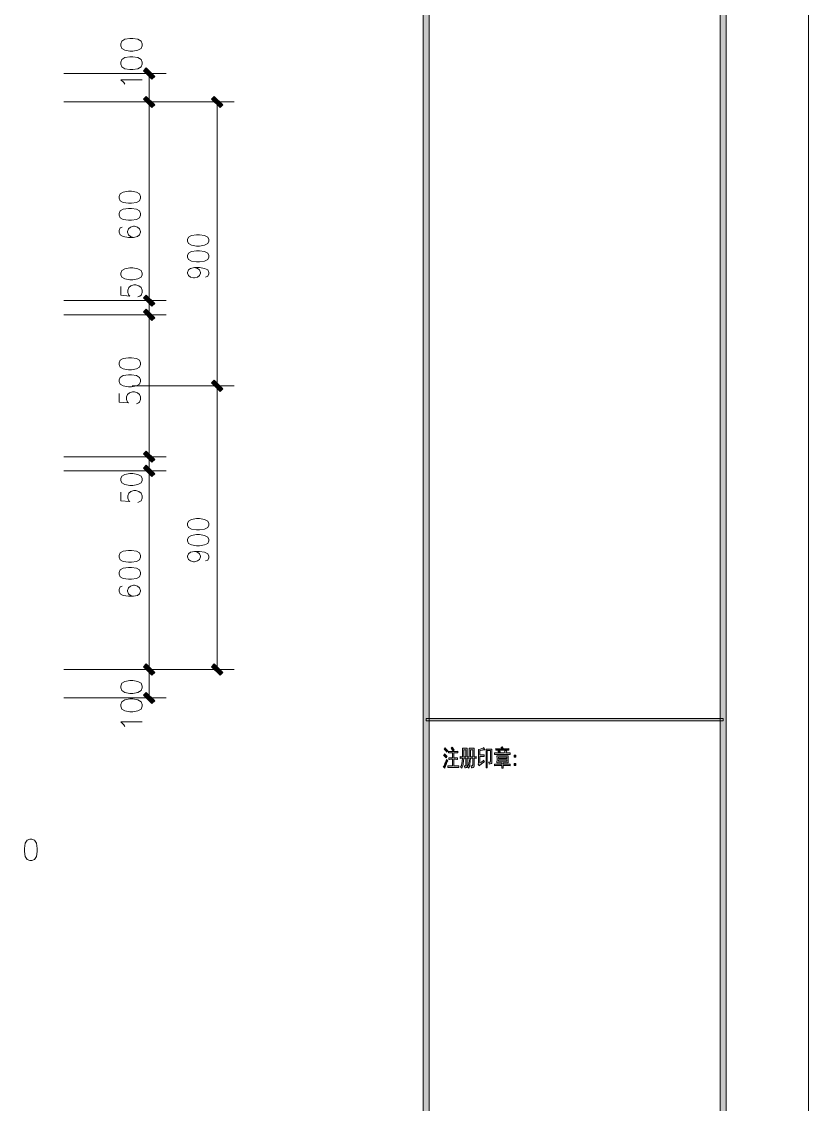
# Model space of a CAD drawing. Header units: millimetres. Extents: x 0 to 586, y 0 to 414.
# Drawn here: x 494.6 to 585.6, y 162.1 to 287.4 of the extents above; entities that cross this region are included whole.
import ezdxf

# ---------------------------------------------------------------- set-up
doc = ezdxf.new("R2010")
doc.units = ezdxf.units.MM

msp = doc.modelspace()

# ---------------------------------------------------------------- hatches: boundary and pattern name
h = msp.add_hatch(color=0)
h.dxf.hatch_style = 2
h.paths.add_polyline_path([(541.736139, 9.860139), (541.048222, 9.860139), (541.048222, 404.223361), (541.736139, 404.223361)])
h = msp.add_hatch(color=0)
h.dxf.hatch_style = 2
h.paths.add_polyline_path([(576.117861, 9.514417), (575.429944, 10.205861), (575.429944, 403.877639), (576.117861, 404.569083)])
h = msp.add_hatch(color=0)
h.dxf.hatch_style = 2
h.paths.add_polyline_path([(508.659694, 281.763611), (508.973667, 282.077583), (509.957917, 281.093333), (509.643944, 280.779361)])
h = msp.add_hatch(color=0)
h.dxf.hatch_style = 2
h.paths.add_polyline_path([(508.659694, 278.47925), (508.973667, 278.793222), (509.957917, 277.805444), (509.643944, 277.491472)])
h = msp.add_hatch(color=0)
h.dxf.hatch_style = 2
h.paths.add_polyline_path([(508.659694, 278.47925), (508.973667, 278.793222), (509.957917, 277.805444), (509.643944, 277.491472)])
h = msp.add_hatch(color=0)
h.dxf.hatch_style = 2
h.paths.add_polyline_path([(516.544278, 278.47925), (516.85825, 278.793222), (517.846028, 277.805444), (517.532056, 277.491472)])
h = msp.add_hatch(color=0)
h.dxf.hatch_style = 2
h.paths.add_polyline_path([(508.659694, 255.474611), (508.973667, 255.788583), (509.957917, 254.800806), (509.643944, 254.486833)])
h = msp.add_hatch(color=0)
h.dxf.hatch_style = 2
h.paths.add_polyline_path([(508.659694, 255.474611), (508.973667, 255.788583), (509.957917, 254.800806), (509.643944, 254.486833)])
h = msp.add_hatch(color=0)
h.dxf.hatch_style = 2
h.paths.add_polyline_path([(508.659694, 253.830667), (508.973667, 254.144639), (509.957917, 253.156861), (509.643944, 252.842889)])
h = msp.add_hatch(color=0)
h.dxf.hatch_style = 2
h.paths.add_polyline_path([(508.659694, 253.830667), (508.973667, 254.144639), (509.957917, 253.156861), (509.643944, 252.842889)])
h = msp.add_hatch(color=0)
h.dxf.hatch_style = 2
h.paths.add_polyline_path([(516.544278, 245.614472), (516.85825, 245.928444), (517.846028, 244.940667), (517.532056, 244.626694)])
h = msp.add_hatch(color=0)
h.dxf.hatch_style = 2
h.paths.add_polyline_path([(516.544278, 245.614472), (516.85825, 245.928444), (517.846028, 244.940667), (517.532056, 244.626694)])
h = msp.add_hatch(color=0)
h.dxf.hatch_style = 2
h.paths.add_polyline_path([(508.659694, 237.398278), (508.973667, 237.71225), (509.957917, 236.724472), (509.643944, 236.414028)])
h = msp.add_hatch(color=0)
h.dxf.hatch_style = 2
h.paths.add_polyline_path([(508.659694, 237.398278), (508.973667, 237.71225), (509.957917, 236.724472), (509.643944, 236.414028)])
h = msp.add_hatch(color=0)
h.dxf.hatch_style = 2
h.paths.add_polyline_path([(508.659694, 235.754333), (508.973667, 236.068306), (509.957917, 235.084056), (509.643944, 234.770083)])
h = msp.add_hatch(color=0)
h.dxf.hatch_style = 2
h.paths.add_polyline_path([(508.659694, 235.754333), (508.973667, 236.068306), (509.957917, 235.084056), (509.643944, 234.770083)])
h = msp.add_hatch(color=0)
h.dxf.hatch_style = 2
h.paths.add_polyline_path([(508.659694, 212.749694), (508.973667, 213.063667), (509.957917, 212.079417), (509.643944, 211.765444)])
h = msp.add_hatch(color=0)
h.dxf.hatch_style = 2
h.paths.add_polyline_path([(508.659694, 212.749694), (508.973667, 213.063667), (509.957917, 212.079417), (509.643944, 211.765444)])
h = msp.add_hatch(color=0)
h.dxf.hatch_style = 2
h.paths.add_polyline_path([(516.544278, 212.749694), (516.85825, 213.063667), (517.846028, 212.079417), (517.532056, 211.765444)])
h = msp.add_hatch(color=0)
h.dxf.hatch_style = 2
h.paths.add_polyline_path([(508.659694, 209.465333), (508.973667, 209.779306), (509.957917, 208.791528), (509.643944, 208.477556)])
h = msp.add_hatch(color=0)
h.dxf.hatch_style = 2
h.paths.add_polyline_path([(541.390417, 206.466722), (541.390417, 206.763056), (575.772139, 206.763056), (575.772139, 206.466722)])
h = msp.add_hatch(color=0)
h.dxf.hatch_style = 2
h.paths.add_polyline_path([(543.59175, 203.341111), (543.683472, 203.249389), (543.828111, 203.083583), (543.8775, 203.013028), (543.842222, 202.97775), (543.789306, 202.900139), (543.768139, 202.857806), (543.704639, 202.960111), (543.56, 203.125917), (543.482389, 203.185889), (543.510611, 203.224694), (543.563528, 203.302306)])
h = msp.add_hatch(color=0)
h.dxf.hatch_style = 2
h.paths.add_polyline_path([(544.272611, 203.312889), (544.297306, 203.337583), (544.35375, 203.397556), (544.378444, 203.436361), (544.431361, 203.379917), (544.554833, 203.214111), (544.628917, 203.10475), (544.597167, 203.073), (544.533667, 203.005972), (544.505444, 202.970694), (544.438417, 203.080056), (544.322, 203.249389)])
h = msp.add_hatch(color=0)
h.paths.add_polyline_path([(546.135278, 203.302306), (546.13175, 203.224694), (546.128222, 203.037722), (546.128222, 202.928361), (546.128222, 202.321583), (546.368111, 202.321583), (546.368111, 202.938944), (546.368111, 203.037722), (546.364583, 203.217639), (546.361056, 203.302306), (546.932556, 203.302306), (546.929028, 203.228222), (546.9255, 203.044778), (546.9255, 202.928361), (546.9255, 202.321583), (546.978417, 202.321583), (547.094833, 202.325111), (547.158333, 202.332167), (547.158333, 202.134611), (547.091306, 202.141667), (546.974889, 202.145194), (546.9255, 202.145194), (546.9255, 201.340861), (546.9255, 201.249139), (546.897278, 201.132722), (546.869056, 201.108028), (546.837306, 201.086861), (546.727944, 201.041), (546.646806, 201.019833), (546.63975, 201.086861), (546.604472, 201.206806), (546.57625, 201.259722), (546.629167, 201.259722), (546.699722, 201.26325), (546.720889, 201.270306), (546.742056, 201.273833), (546.770278, 201.330278), (546.777333, 201.383194), (546.777333, 202.145194), (546.509222, 202.145194), (546.498639, 201.785361), (546.399861, 201.210333), (546.308139, 200.998667), (546.276389, 201.041), (546.202306, 201.097444), (546.159972, 201.115083), (546.251694, 201.277361), (546.354, 201.795944), (546.361056, 202.145194), (546.128222, 202.145194), (546.128222, 201.277361), (546.128222, 201.19975), (546.092944, 201.108028), (546.054139, 201.093917), (546.018861, 201.076278), (545.930667, 201.048056), (545.881278, 201.030417), (545.870694, 201.083333), (545.835417, 201.196222), (545.810722, 201.259722), (545.856583, 201.259722), (545.920083, 201.259722), (545.937722, 201.26325), (545.955361, 201.266778), (545.976528, 201.309111), (545.980056, 201.351444), (545.980056, 202.145194), (545.733111, 202.145194), (545.726056, 201.795944), (545.616694, 201.227972), (545.517917, 201.00925), (545.482639, 201.048056), (545.405028, 201.097444), (545.362694, 201.115083), (545.468528, 201.305583), (545.574361, 201.820639), (545.577889, 202.145194), (545.5285, 202.145194), (545.408556, 202.141667), (545.338, 202.134611), (545.338, 202.332167), (545.405028, 202.325111), (545.5285, 202.321583), (545.588472, 202.321583), (545.588472, 202.917778), (545.588472, 203.034194), (545.584944, 203.224694), (545.577889, 203.302306)])
h.paths.add_polyline_path([(546.777333, 202.321583), (546.777333, 203.115333), (546.516278, 203.115333), (546.516278, 202.321583)])
h.paths.add_polyline_path([(545.980056, 202.321583), (545.980056, 203.115333), (545.733111, 203.115333), (545.733111, 202.321583)])
h = msp.add_hatch(color=0)
h.dxf.hatch_style = 2
h.paths.add_polyline_path([(548.124944, 201.721861), (548.047333, 201.676), (547.895639, 201.577222), (547.818028, 201.520778), (547.743944, 201.467861), (547.588722, 201.351444), (547.507583, 201.287944), (547.479361, 201.344389), (547.426444, 201.450222), (547.398222, 201.496083), (547.415861, 201.510194), (547.444083, 201.584278), (547.451139, 201.640722), (547.451139, 202.72375), (547.451139, 202.871917), (547.447611, 203.101222), (547.444083, 203.178833), (547.486417, 203.178833), (547.634583, 203.207056), (547.740417, 203.235278), (547.849778, 203.2635), (548.005, 203.330528), (548.054389, 203.372861), (548.082611, 203.316417), (548.146111, 203.207056), (548.177861, 203.157667), (548.128472, 203.140028), (548.005, 203.111806), (547.927389, 203.094167), (547.853306, 203.080056), (547.691028, 203.048306), (547.606361, 203.034194), (547.606361, 202.526194), (547.793333, 202.526194), (547.867417, 202.526194), (548.029694, 202.53325), (548.117889, 202.536778), (548.117889, 202.353333), (548.03675, 202.356861), (547.874472, 202.360389), (547.793333, 202.360389), (547.606361, 202.360389), (547.606361, 201.598389), (547.775694, 201.711278), (548.008528, 201.884139), (548.072028, 201.940583), (548.079083, 201.884139), (548.107306, 201.774778)])
h = msp.add_hatch(color=0)
h.dxf.hatch_style = 2
h.paths.add_polyline_path([(549.006889, 203.217639), (549.003361, 203.111806), (548.999833, 202.893083), (548.999833, 202.783722), (548.999833, 201.785361), (548.999833, 201.690111), (548.975139, 201.577222), (548.950444, 201.552528), (548.92575, 201.527833), (548.795222, 201.4855), (548.689389, 201.464333), (548.685861, 201.527833), (548.650583, 201.640722), (548.618833, 201.690111), (548.67175, 201.690111), (548.752889, 201.697167), (548.781111, 201.700694), (548.812861, 201.70775), (548.848139, 201.753611), (548.851667, 201.795944), (548.851667, 203.044778), (548.467139, 203.044778), (548.467139, 201.041), (548.318972, 201.041), (548.3225, 201.171528), (548.326028, 201.439639), (548.326028, 201.577222), (548.326028, 202.7555), (548.326028, 202.868389), (548.3225, 203.101222), (548.318972, 203.217639)])
h = msp.add_hatch(color=0)
h.dxf.hatch_style = 2
h.paths.add_polyline_path([(550.238083, 203.454), (550.255722, 203.397556), (550.283944, 203.29525), (550.291, 203.249389), (550.749611, 203.249389), (550.802528, 203.249389), (550.915417, 203.252917), (550.971861, 203.259972), (550.971861, 203.073), (550.915417, 203.080056), (550.806056, 203.083583), (550.756667, 203.083583), (549.694806, 203.083583), (549.627778, 203.083583), (549.493722, 203.080056), (549.43375, 203.073), (549.43375, 203.259972), (549.511361, 203.252917), (549.638361, 203.249389), (549.68775, 203.249389), (550.107556, 203.249389), (550.107556, 203.274083), (550.086389, 203.362278), (550.06875, 203.425778), (550.1005, 203.436361), (550.188694, 203.450472)])
h = msp.add_hatch(color=0)
h.dxf.hatch_style = 2
h.paths.add_polyline_path([(543.8775, 201.855917), (543.835167, 201.764194), (543.739917, 201.527833), (543.687, 201.386722), (543.634083, 201.245611), (543.563528, 201.048056), (543.545889, 200.991611), (543.507083, 201.041), (543.418889, 201.129194), (543.373028, 201.164472), (543.415361, 201.217389), (543.514139, 201.393778), (543.567056, 201.520778), (543.6235, 201.647778), (543.71875, 201.891194), (543.761083, 202.011139), (543.789306, 201.965278), (543.84575, 201.887667)])
h = msp.add_hatch(color=0)
h.dxf.hatch_style = 2
h.paths.add_polyline_path([(543.4965, 202.649667), (543.588222, 202.572056), (543.746972, 202.434472), (543.814, 202.370972), (543.792833, 202.335694), (543.743444, 202.243972), (543.715222, 202.187528), (543.641139, 202.275722), (543.485917, 202.423889), (543.404778, 202.487389), (543.429472, 202.515611), (543.475333, 202.600278)])
h = msp.add_hatch(color=0)
h.dxf.hatch_style = 2
h.paths.add_polyline_path([(544.720639, 202.938944), (544.794722, 202.938944), (544.964056, 202.946), (545.059306, 202.949528), (545.059306, 202.7555), (544.957, 202.759028), (544.791194, 202.766083), (544.727694, 202.766083), (544.572472, 202.766083), (544.572472, 202.198111), (544.720639, 202.198111), (544.787667, 202.198111), (544.939361, 202.201639), (545.031083, 202.208694), (545.031083, 202.011139), (544.946417, 202.018194), (544.791194, 202.021722), (544.720639, 202.021722), (544.572472, 202.021722), (544.572472, 201.270306), (544.7665, 201.270306), (544.858222, 201.270306), (545.05225, 201.273833), (545.154556, 201.277361), (545.154556, 201.083333), (545.05225, 201.086861), (544.865278, 201.093917), (544.773556, 201.093917), (544.209111, 201.093917), (544.110333, 201.093917), (543.944528, 201.086861), (543.8775, 201.083333), (543.8775, 201.277361), (543.937472, 201.273833), (544.110333, 201.270306), (544.216167, 201.270306), (544.41725, 201.270306), (544.41725, 202.021722), (544.293778, 202.021722), (544.223222, 202.021722), (544.082111, 202.018194), (544.015083, 202.011139), (544.015083, 202.208694), (544.082111, 202.201639), (544.22675, 202.198111), (544.304361, 202.198111), (544.41725, 202.198111), (544.41725, 202.766083), (544.272611, 202.766083), (544.195, 202.766083), (544.039778, 202.759028), (543.962167, 202.7555), (543.962167, 202.949528), (544.039778, 202.946), (544.198528, 202.938944), (544.279667, 202.938944)])
h = msp.add_hatch(color=0)
h.dxf.hatch_style = 2
h.paths.add_polyline_path([(550.809583, 202.7555), (550.887194, 202.7555), (551.038889, 202.759028), (551.112972, 202.766083), (551.112972, 202.579111), (551.038889, 202.582639), (550.887194, 202.589694), (550.809583, 202.589694), (549.596028, 202.589694), (549.521944, 202.589694), (549.373778, 202.582639), (549.299694, 202.579111), (549.299694, 202.766083), (549.377306, 202.759028), (549.525472, 202.7555), (549.596028, 202.7555), (550.432111, 202.7555), (550.460333, 202.85075), (550.495611, 202.995389), (550.499139, 203.044778), (550.541472, 203.034194), (550.647306, 203.005972), (550.710806, 202.991861), (550.693167, 202.967167), (550.661417, 202.907194), (550.647306, 202.871917), (550.633194, 202.840167), (550.6085, 202.780194), (550.601444, 202.7555)])
h = msp.add_hatch(color=0)
h.paths.add_polyline_path([(550.887194, 202.434472), (550.883667, 202.325111), (550.880139, 202.1205), (550.880139, 202.021722), (550.880139, 201.93), (550.883667, 201.732444), (550.887194, 201.630139), (550.308639, 201.630139), (550.308639, 201.464333), (550.802528, 201.464333), (550.876611, 201.464333), (551.035361, 201.471389), (551.120028, 201.474917), (551.120028, 201.287944), (551.038889, 201.295), (550.880139, 201.298528), (550.802528, 201.298528), (550.308639, 201.298528), (550.308639, 201.220917), (550.312167, 201.065694), (550.315694, 200.991611), (550.128722, 200.991611), (550.13225, 201.065694), (550.135778, 201.220917), (550.135778, 201.298528), (549.610139, 201.298528), (549.550167, 201.298528), (549.394944, 201.295), (549.299694, 201.287944), (549.299694, 201.474917), (549.391417, 201.471389), (549.539583, 201.464333), (549.603083, 201.464333), (550.135778, 201.464333), (550.135778, 201.630139), (549.578389, 201.630139), (549.581917, 201.732444), (549.588972, 201.933528), (549.588972, 202.032306), (549.588972, 202.131083), (549.581917, 202.332167), (549.578389, 202.434472)])
h.paths.add_polyline_path([(550.717861, 202.102861), (550.717861, 202.268667), (549.75125, 202.268667), (549.75125, 202.102861)])
h.paths.add_polyline_path([(550.717861, 201.795944), (550.717861, 201.951167), (549.75125, 201.951167), (549.75125, 201.795944)])
h = msp.add_hatch(color=0)
h.dxf.hatch_style = 2
h.paths.add_polyline_path([(549.712444, 202.981278), (549.747722, 202.995389), (549.828861, 203.027139), (549.874722, 203.044778), (549.895889, 202.991861), (549.948806, 202.889556), (549.9735, 202.836639), (549.927639, 202.822528), (549.8465, 202.790778), (549.811222, 202.773139), (549.786528, 202.833111), (549.733611, 202.935417)])
h = msp.add_hatch(color=0)
h.dxf.hatch_style = 2
h.paths.add_polyline_path([(551.762083, 202.268667), (551.582167, 202.268667), (551.582167, 202.497972), (551.762083, 202.497972)])
h = msp.add_hatch(color=0)
h.dxf.hatch_style = 2
h.paths.add_polyline_path([(551.762083, 201.319694), (551.582167, 201.319694), (551.582167, 201.545472), (551.762083, 201.545472)])

# ---------------------------------------------------------------- linework, layer by layer
at = {"color": 0, "lineweight": 0}
for points in [[(0, 0), (585.632278, 0), (585.632278, 414.0835), (0, 414.0835)], [(541.736139, 9.860139), (541.048222, 9.860139), (541.048222, 404.223361), (541.736139, 404.223361)], [(576.117861, 9.514417), (575.429944, 10.205861), (575.429944, 403.877639), (576.117861, 404.569083)], [(506.024444, 284.659917), (506.140861, 284.338889), (506.493639, 284.127222), (507.082778, 284.021389), (507.432028, 284.021389), (508.021167, 284.127222), (508.373944, 284.338889), (508.490361, 284.659917), (508.490361, 284.871583), (508.373944, 285.192611), (508.021167, 285.404278), (507.432028, 285.510111), (507.082778, 285.510111), (506.493639, 285.404278), (506.140861, 285.192611), (506.024444, 284.871583)], [(506.024444, 282.529139), (506.140861, 282.208111), (506.493639, 281.996444), (507.082778, 281.890611), (507.432028, 281.890611), (508.021167, 281.996444), (508.373944, 282.208111), (508.490361, 282.529139), (508.490361, 282.740806), (508.373944, 283.061833), (508.021167, 283.2735), (507.432028, 283.379333), (507.082778, 283.379333), (506.493639, 283.2735), (506.140861, 283.061833), (506.024444, 282.740806)], [(508.659694, 281.763611), (508.973667, 282.077583), (509.957917, 281.093333), (509.643944, 280.779361)], [(508.659694, 278.47925), (508.973667, 278.793222), (509.957917, 277.805444), (509.643944, 277.491472)], [(508.659694, 278.47925), (508.973667, 278.793222), (509.957917, 277.805444), (509.643944, 277.491472)], [(516.544278, 278.47925), (516.85825, 278.793222), (517.846028, 277.805444), (517.532056, 277.491472)], [(505.858639, 267.003389), (505.975056, 266.707056), (506.327833, 266.5095), (506.913444, 266.410722), (507.266222, 266.410722), (507.851833, 266.5095), (508.204611, 266.707056), (508.321028, 267.003389), (508.321028, 267.200944), (508.204611, 267.497278), (507.851833, 267.694833), (507.266222, 267.793611), (506.913444, 267.793611), (506.327833, 267.694833), (505.975056, 267.497278), (505.858639, 267.200944)], [(505.858639, 265.031361), (505.975056, 264.735028), (506.327833, 264.537472), (506.913444, 264.438694), (507.266222, 264.438694), (507.851833, 264.537472), (508.204611, 264.735028), (508.321028, 265.031361), (508.321028, 265.228917), (508.204611, 265.52525), (507.851833, 265.722806), (507.266222, 265.821583), (506.913444, 265.821583), (506.327833, 265.722806), (505.975056, 265.52525), (505.858639, 265.228917)], [(513.74675, 262.015111), (513.863167, 261.736417), (514.215944, 261.552972), (514.801556, 261.46125), (515.154333, 261.46125), (515.739944, 261.552972), (516.092722, 261.736417), (516.209139, 262.015111), (516.209139, 262.198556), (516.092722, 262.47725), (515.739944, 262.660694), (515.154333, 262.752417), (514.801556, 262.752417), (514.215944, 262.660694), (513.863167, 262.47725), (513.74675, 262.198556)], [(513.74675, 260.166556), (513.863167, 259.891389), (514.215944, 259.704417), (514.801556, 259.612694), (515.154333, 259.612694), (515.739944, 259.704417), (516.092722, 259.891389), (516.209139, 260.166556), (516.209139, 260.353528), (516.092722, 260.628694), (515.739944, 260.815667), (515.154333, 260.907389), (514.801556, 260.907389), (514.215944, 260.815667), (513.863167, 260.628694), (513.74675, 260.353528)], [(506.024444, 258.134556), (506.140861, 257.84175), (506.493639, 257.644194), (507.082778, 257.545417), (507.432028, 257.545417), (508.021167, 257.644194), (508.373944, 257.84175), (508.490361, 258.134556), (508.490361, 258.332111), (508.373944, 258.628444), (508.021167, 258.826), (507.432028, 258.924778), (507.082778, 258.924778), (506.493639, 258.826), (506.140861, 258.628444), (506.024444, 258.332111)], [(508.659694, 255.474611), (508.973667, 255.788583), (509.957917, 254.800806), (509.643944, 254.486833)], [(508.659694, 255.474611), (508.973667, 255.788583), (509.957917, 254.800806), (509.643944, 254.486833)], [(508.659694, 253.830667), (508.973667, 254.144639), (509.957917, 253.156861), (509.643944, 252.842889)], [(508.659694, 253.830667), (508.973667, 254.144639), (509.957917, 253.156861), (509.643944, 252.842889)], [(505.858639, 247.734667), (505.975056, 247.438333), (506.327833, 247.240778), (506.913444, 247.142), (507.266222, 247.142), (507.851833, 247.240778), (508.204611, 247.438333), (508.321028, 247.734667), (508.321028, 247.932222), (508.204611, 248.225028), (507.851833, 248.422583), (507.266222, 248.521361), (506.913444, 248.521361), (506.327833, 248.422583), (505.975056, 248.225028), (505.858639, 247.932222)], [(505.858639, 245.762639), (505.975056, 245.466306), (506.327833, 245.26875), (506.913444, 245.169972), (507.266222, 245.169972), (507.851833, 245.26875), (508.204611, 245.466306), (508.321028, 245.762639), (508.321028, 245.960194), (508.204611, 246.253), (507.851833, 246.450556), (507.266222, 246.549333), (506.913444, 246.549333), (506.327833, 246.450556), (505.975056, 246.253), (505.858639, 245.960194)], [(516.544278, 245.614472), (516.85825, 245.928444), (517.846028, 244.940667), (517.532056, 244.626694)], [(516.544278, 245.614472), (516.85825, 245.928444), (517.846028, 244.940667), (517.532056, 244.626694)], [(508.659694, 237.398278), (508.973667, 237.71225), (509.957917, 236.724472), (509.643944, 236.414028)], [(508.659694, 237.398278), (508.973667, 237.71225), (509.957917, 236.724472), (509.643944, 236.414028)], [(508.659694, 235.754333), (508.973667, 236.068306), (509.957917, 235.084056), (509.643944, 234.770083)], [(508.659694, 235.754333), (508.973667, 236.068306), (509.957917, 235.084056), (509.643944, 234.770083)], [(506.024444, 234.325583), (506.140861, 234.02925), (506.493639, 233.831694), (507.082778, 233.732917), (507.432028, 233.732917), (508.021167, 233.831694), (508.373944, 234.02925), (508.490361, 234.325583), (508.490361, 234.523139), (508.373944, 234.819472), (508.021167, 235.017028), (507.432028, 235.115806), (507.082778, 235.115806), (506.493639, 235.017028), (506.140861, 234.819472), (506.024444, 234.523139)], [(513.74675, 229.150333), (513.863167, 228.875167), (514.215944, 228.688194), (514.801556, 228.596472), (515.154333, 228.596472), (515.739944, 228.688194), (516.092722, 228.875167), (516.209139, 229.150333), (516.209139, 229.333778), (516.092722, 229.612472), (515.739944, 229.795917), (515.154333, 229.891167), (514.801556, 229.891167), (514.215944, 229.795917), (513.863167, 229.612472), (513.74675, 229.333778)], [(513.74675, 227.305306), (513.863167, 227.026611), (514.215944, 226.843167), (514.801556, 226.751444), (515.154333, 226.751444), (515.739944, 226.843167), (516.092722, 227.026611), (516.209139, 227.305306), (516.209139, 227.48875), (516.092722, 227.763917), (515.739944, 227.950889), (515.154333, 228.042611), (514.801556, 228.042611), (514.215944, 227.950889), (513.863167, 227.763917), (513.74675, 227.48875)], [(505.858639, 225.435583), (505.975056, 225.13925), (506.327833, 224.941694), (506.913444, 224.842917), (507.266222, 224.842917), (507.851833, 224.941694), (508.204611, 225.13925), (508.321028, 225.435583), (508.321028, 225.629611), (508.204611, 225.925944), (507.851833, 226.1235), (507.266222, 226.222278), (506.913444, 226.222278), (506.327833, 226.1235), (505.975056, 225.925944), (505.858639, 225.629611)], [(505.858639, 223.463556), (505.975056, 223.167222), (506.327833, 222.969667), (506.913444, 222.870889), (507.266222, 222.870889), (507.851833, 222.969667), (508.204611, 223.167222), (508.321028, 223.463556), (508.321028, 223.661111), (508.204611, 223.953917), (507.851833, 224.151472), (507.266222, 224.25025), (506.913444, 224.25025), (506.327833, 224.151472), (505.975056, 223.953917), (505.858639, 223.661111)], [(508.659694, 212.749694), (508.973667, 213.063667), (509.957917, 212.079417), (509.643944, 211.765444)], [(508.659694, 212.749694), (508.973667, 213.063667), (509.957917, 212.079417), (509.643944, 211.765444)], [(516.544278, 212.749694), (516.85825, 213.063667), (517.846028, 212.079417), (517.532056, 211.765444)], [(506.024444, 210.294361), (506.140861, 209.973333), (506.493639, 209.761667), (507.082778, 209.652306), (507.432028, 209.652306), (508.021167, 209.761667), (508.373944, 209.973333), (508.490361, 210.294361), (508.490361, 210.506028), (508.373944, 210.823528), (508.021167, 211.038722), (507.432028, 211.144556), (507.082778, 211.144556), (506.493639, 211.038722), (506.140861, 210.823528), (506.024444, 210.506028)], [(508.659694, 209.465333), (508.973667, 209.779306), (509.957917, 208.791528), (509.643944, 208.477556)], [(506.024444, 208.163583), (506.140861, 207.842556), (506.493639, 207.630889), (507.082778, 207.525056), (507.432028, 207.525056), (508.021167, 207.630889), (508.373944, 207.842556), (508.490361, 208.163583), (508.490361, 208.37525), (508.373944, 208.696278), (508.021167, 208.907944), (507.432028, 209.013778), (507.082778, 209.013778), (506.493639, 208.907944), (506.140861, 208.696278), (506.024444, 208.37525)], [(541.390417, 206.466722), (541.390417, 206.763056), (575.772139, 206.763056), (575.772139, 206.466722)], [(543.59175, 203.341111), (543.683472, 203.249389), (543.828111, 203.083583), (543.8775, 203.013028), (543.842222, 202.97775), (543.789306, 202.900139), (543.768139, 202.857806), (543.704639, 202.960111), (543.56, 203.125917), (543.482389, 203.185889), (543.510611, 203.224694), (543.563528, 203.302306)], [(544.272611, 203.312889), (544.297306, 203.337583), (544.35375, 203.397556), (544.378444, 203.436361), (544.431361, 203.379917), (544.554833, 203.214111), (544.628917, 203.10475), (544.597167, 203.073), (544.533667, 203.005972), (544.505444, 202.970694), (544.438417, 203.080056), (544.322, 203.249389)], [(546.135278, 203.302306), (546.13175, 203.224694), (546.128222, 203.037722), (546.128222, 202.928361), (546.128222, 202.321583), (546.368111, 202.321583), (546.368111, 202.938944), (546.368111, 203.037722), (546.364583, 203.217639), (546.361056, 203.302306), (546.932556, 203.302306), (546.929028, 203.228222), (546.9255, 203.044778), (546.9255, 202.928361), (546.9255, 202.321583), (546.978417, 202.321583), (547.094833, 202.325111), (547.158333, 202.332167), (547.158333, 202.134611), (547.091306, 202.141667), (546.974889, 202.145194), (546.9255, 202.145194), (546.9255, 201.340861), (546.9255, 201.249139), (546.897278, 201.132722), (546.869056, 201.108028), (546.837306, 201.086861), (546.727944, 201.041), (546.646806, 201.019833), (546.63975, 201.086861), (546.604472, 201.206806), (546.57625, 201.259722), (546.629167, 201.259722), (546.699722, 201.26325), (546.720889, 201.270306), (546.742056, 201.273833), (546.770278, 201.330278), (546.777333, 201.383194), (546.777333, 202.145194), (546.509222, 202.145194), (546.498639, 201.785361), (546.399861, 201.210333), (546.308139, 200.998667), (546.276389, 201.041), (546.202306, 201.097444), (546.159972, 201.115083), (546.251694, 201.277361), (546.354, 201.795944), (546.361056, 202.145194), (546.128222, 202.145194), (546.128222, 201.277361), (546.128222, 201.19975), (546.092944, 201.108028), (546.054139, 201.093917), (546.018861, 201.076278), (545.930667, 201.048056), (545.881278, 201.030417), (545.870694, 201.083333), (545.835417, 201.196222), (545.810722, 201.259722), (545.856583, 201.259722), (545.920083, 201.259722), (545.937722, 201.26325), (545.955361, 201.266778), (545.976528, 201.309111), (545.980056, 201.351444), (545.980056, 202.145194), (545.733111, 202.145194), (545.726056, 201.795944), (545.616694, 201.227972), (545.517917, 201.00925), (545.482639, 201.048056), (545.405028, 201.097444), (545.362694, 201.115083), (545.468528, 201.305583), (545.574361, 201.820639), (545.577889, 202.145194), (545.5285, 202.145194), (545.408556, 202.141667), (545.338, 202.134611), (545.338, 202.332167), (545.405028, 202.325111), (545.5285, 202.321583), (545.588472, 202.321583), (545.588472, 202.917778), (545.588472, 203.034194), (545.584944, 203.224694), (545.577889, 203.302306)], [(545.980056, 202.321583), (545.980056, 203.115333), (545.733111, 203.115333), (545.733111, 202.321583)], [(546.777333, 202.321583), (546.777333, 203.115333), (546.516278, 203.115333), (546.516278, 202.321583)], [(548.124944, 201.721861), (548.047333, 201.676), (547.895639, 201.577222), (547.818028, 201.520778), (547.743944, 201.467861), (547.588722, 201.351444), (547.507583, 201.287944), (547.479361, 201.344389), (547.426444, 201.450222), (547.398222, 201.496083), (547.415861, 201.510194), (547.444083, 201.584278), (547.451139, 201.640722), (547.451139, 202.72375), (547.451139, 202.871917), (547.447611, 203.101222), (547.444083, 203.178833), (547.486417, 203.178833), (547.634583, 203.207056), (547.740417, 203.235278), (547.849778, 203.2635), (548.005, 203.330528), (548.054389, 203.372861), (548.082611, 203.316417), (548.146111, 203.207056), (548.177861, 203.157667), (548.128472, 203.140028), (548.005, 203.111806), (547.927389, 203.094167), (547.853306, 203.080056), (547.691028, 203.048306), (547.606361, 203.034194), (547.606361, 202.526194), (547.793333, 202.526194), (547.867417, 202.526194), (548.029694, 202.53325), (548.117889, 202.536778), (548.117889, 202.353333), (548.03675, 202.356861), (547.874472, 202.360389), (547.793333, 202.360389), (547.606361, 202.360389), (547.606361, 201.598389), (547.775694, 201.711278), (548.008528, 201.884139), (548.072028, 201.940583), (548.079083, 201.884139), (548.107306, 201.774778)], [(549.006889, 203.217639), (549.003361, 203.111806), (548.999833, 202.893083), (548.999833, 202.783722), (548.999833, 201.785361), (548.999833, 201.690111), (548.975139, 201.577222), (548.950444, 201.552528), (548.92575, 201.527833), (548.795222, 201.4855), (548.689389, 201.464333), (548.685861, 201.527833), (548.650583, 201.640722), (548.618833, 201.690111), (548.67175, 201.690111), (548.752889, 201.697167), (548.781111, 201.700694), (548.812861, 201.70775), (548.848139, 201.753611), (548.851667, 201.795944), (548.851667, 203.044778), (548.467139, 203.044778), (548.467139, 201.041), (548.318972, 201.041), (548.3225, 201.171528), (548.326028, 201.439639), (548.326028, 201.577222), (548.326028, 202.7555), (548.326028, 202.868389), (548.3225, 203.101222), (548.318972, 203.217639)], [(550.238083, 203.454), (550.255722, 203.397556), (550.283944, 203.29525), (550.291, 203.249389), (550.749611, 203.249389), (550.802528, 203.249389), (550.915417, 203.252917), (550.971861, 203.259972), (550.971861, 203.073), (550.915417, 203.080056), (550.806056, 203.083583), (550.756667, 203.083583), (549.694806, 203.083583), (549.627778, 203.083583), (549.493722, 203.080056), (549.43375, 203.073), (549.43375, 203.259972), (549.511361, 203.252917), (549.638361, 203.249389), (549.68775, 203.249389), (550.107556, 203.249389), (550.107556, 203.274083), (550.086389, 203.362278), (550.06875, 203.425778), (550.1005, 203.436361), (550.188694, 203.450472)], [(543.8775, 201.855917), (543.835167, 201.764194), (543.739917, 201.527833), (543.687, 201.386722), (543.634083, 201.245611), (543.563528, 201.048056), (543.545889, 200.991611), (543.507083, 201.041), (543.418889, 201.129194), (543.373028, 201.164472), (543.415361, 201.217389), (543.514139, 201.393778), (543.567056, 201.520778), (543.6235, 201.647778), (543.71875, 201.891194), (543.761083, 202.011139), (543.789306, 201.965278), (543.84575, 201.887667)], [(543.4965, 202.649667), (543.588222, 202.572056), (543.746972, 202.434472), (543.814, 202.370972), (543.792833, 202.335694), (543.743444, 202.243972), (543.715222, 202.187528), (543.641139, 202.275722), (543.485917, 202.423889), (543.404778, 202.487389), (543.429472, 202.515611), (543.475333, 202.600278)], [(544.720639, 202.938944), (544.794722, 202.938944), (544.964056, 202.946), (545.059306, 202.949528), (545.059306, 202.7555), (544.957, 202.759028), (544.791194, 202.766083), (544.727694, 202.766083), (544.572472, 202.766083), (544.572472, 202.198111), (544.720639, 202.198111), (544.787667, 202.198111), (544.939361, 202.201639), (545.031083, 202.208694), (545.031083, 202.011139), (544.946417, 202.018194), (544.791194, 202.021722), (544.720639, 202.021722), (544.572472, 202.021722), (544.572472, 201.270306), (544.7665, 201.270306), (544.858222, 201.270306), (545.05225, 201.273833), (545.154556, 201.277361), (545.154556, 201.083333), (545.05225, 201.086861), (544.865278, 201.093917), (544.773556, 201.093917), (544.209111, 201.093917), (544.110333, 201.093917), (543.944528, 201.086861), (543.8775, 201.083333), (543.8775, 201.277361), (543.937472, 201.273833), (544.110333, 201.270306), (544.216167, 201.270306), (544.41725, 201.270306), (544.41725, 202.021722), (544.293778, 202.021722), (544.223222, 202.021722), (544.082111, 202.018194), (544.015083, 202.011139), (544.015083, 202.208694), (544.082111, 202.201639), (544.22675, 202.198111), (544.304361, 202.198111), (544.41725, 202.198111), (544.41725, 202.766083), (544.272611, 202.766083), (544.195, 202.766083), (544.039778, 202.759028), (543.962167, 202.7555), (543.962167, 202.949528), (544.039778, 202.946), (544.198528, 202.938944), (544.279667, 202.938944)], [(550.809583, 202.7555), (550.887194, 202.7555), (551.038889, 202.759028), (551.112972, 202.766083), (551.112972, 202.579111), (551.038889, 202.582639), (550.887194, 202.589694), (550.809583, 202.589694), (549.596028, 202.589694), (549.521944, 202.589694), (549.373778, 202.582639), (549.299694, 202.579111), (549.299694, 202.766083), (549.377306, 202.759028), (549.525472, 202.7555), (549.596028, 202.7555), (550.432111, 202.7555), (550.460333, 202.85075), (550.495611, 202.995389), (550.499139, 203.044778), (550.541472, 203.034194), (550.647306, 203.005972), (550.710806, 202.991861), (550.693167, 202.967167), (550.661417, 202.907194), (550.647306, 202.871917), (550.633194, 202.840167), (550.6085, 202.780194), (550.601444, 202.7555)], [(550.887194, 202.434472), (550.883667, 202.325111), (550.880139, 202.1205), (550.880139, 202.021722), (550.880139, 201.93), (550.883667, 201.732444), (550.887194, 201.630139), (550.308639, 201.630139), (550.308639, 201.464333), (550.802528, 201.464333), (550.876611, 201.464333), (551.035361, 201.471389), (551.120028, 201.474917), (551.120028, 201.287944), (551.038889, 201.295), (550.880139, 201.298528), (550.802528, 201.298528), (550.308639, 201.298528), (550.308639, 201.220917), (550.312167, 201.065694), (550.315694, 200.991611), (550.128722, 200.991611), (550.13225, 201.065694), (550.135778, 201.220917), (550.135778, 201.298528), (549.610139, 201.298528), (549.550167, 201.298528), (549.394944, 201.295), (549.299694, 201.287944), (549.299694, 201.474917), (549.391417, 201.471389), (549.539583, 201.464333), (549.603083, 201.464333), (550.135778, 201.464333), (550.135778, 201.630139), (549.578389, 201.630139), (549.581917, 201.732444), (549.588972, 201.933528), (549.588972, 202.032306), (549.588972, 202.131083), (549.581917, 202.332167), (549.578389, 202.434472)], [(549.712444, 202.981278), (549.747722, 202.995389), (549.828861, 203.027139), (549.874722, 203.044778), (549.895889, 202.991861), (549.948806, 202.889556), (549.9735, 202.836639), (549.927639, 202.822528), (549.8465, 202.790778), (549.811222, 202.773139), (549.786528, 202.833111), (549.733611, 202.935417)], [(550.717861, 202.102861), (550.717861, 202.268667), (549.75125, 202.268667), (549.75125, 202.102861)], [(550.717861, 201.795944), (550.717861, 201.951167), (549.75125, 201.951167), (549.75125, 201.795944)], [(551.762083, 202.268667), (551.582167, 202.268667), (551.582167, 202.497972), (551.762083, 202.497972)], [(551.762083, 201.319694), (551.582167, 201.319694), (551.582167, 201.545472), (551.762083, 201.545472)], [(495.515194, 192.764833), (495.194167, 192.648417), (494.9825, 192.295639), (494.876667, 191.710028), (494.876667, 191.35725), (494.9825, 190.771639), (495.194167, 190.418861), (495.515194, 190.302444), (495.726861, 190.302444), (496.047889, 190.418861), (496.259556, 190.771639), (496.365389, 191.35725), (496.365389, 191.710028), (496.259556, 192.295639), (496.047889, 192.648417), (495.726861, 192.764833)]]:
    msp.add_lwpolyline(points, close=True, dxfattribs=at)
for points in [[(499.448667, 281.428472), (511.280833, 281.428472)], [(509.308806, 278.140583), (509.308806, 281.428472)], [(506.493639, 280.186694), (506.377222, 280.398361), (506.024444, 280.719389), (508.490361, 280.719389)], [(499.448667, 278.140583), (511.280833, 278.140583)], [(507.336778, 278.140583), (519.168944, 278.140583)], [(509.308806, 255.135944), (509.308806, 278.140583)], [(517.196917, 245.279333), (517.196917, 278.140583)], [(506.211417, 263.652), (505.975056, 263.553222), (505.858639, 263.256889), (505.858639, 263.059333), (505.975056, 262.763), (506.327833, 262.565444), (506.913444, 262.466667), (507.502583, 262.466667), (507.971778, 262.565444), (508.204611, 262.763), (508.321028, 263.059333), (508.321028, 263.158111), (508.204611, 263.454444), (507.971778, 263.652), (507.619, 263.750778), (507.502583, 263.750778), (507.149806, 263.652), (506.913444, 263.454444), (506.797028, 263.158111), (506.797028, 263.059333), (506.913444, 262.763), (507.149806, 262.565444), (507.502583, 262.466667)], [(514.565194, 258.967111), (514.917972, 258.875389), (515.154333, 258.688417), (515.27075, 258.41325), (515.27075, 258.321528), (515.154333, 258.042833), (514.917972, 257.859389), (514.565194, 257.767667), (514.448778, 257.767667), (514.096, 257.859389), (513.863167, 258.042833), (513.74675, 258.321528), (513.74675, 258.41325), (513.863167, 258.688417), (514.096, 258.875389), (514.565194, 258.967111), (515.154333, 258.967111), (515.739944, 258.875389), (516.092722, 258.688417), (516.209139, 258.41325), (516.209139, 258.229806), (516.092722, 257.951111), (515.856361, 257.859389)], [(506.024444, 256.755194), (506.024444, 255.770944), (507.082778, 255.672167), (506.962833, 255.770944), (506.846417, 256.06375), (506.846417, 256.360083), (506.962833, 256.656417), (507.199194, 256.853972), (507.551972, 256.95275), (507.784806, 256.95275), (508.137583, 256.853972), (508.373944, 256.656417), (508.490361, 256.360083), (508.490361, 256.06375), (508.373944, 255.770944), (508.254, 255.672167), (508.021167, 255.573389)], [(499.448667, 255.135944), (511.280833, 255.135944)], [(509.308806, 253.495528), (509.308806, 255.135944)], [(499.448667, 253.495528), (511.280833, 253.495528)], [(499.448667, 253.495528), (511.280833, 253.495528)], [(509.308806, 253.495528), (509.308806, 237.063139)], [(505.858639, 244.37975), (505.858639, 243.3955), (506.913444, 243.296722), (506.797028, 243.3955), (506.680611, 243.691833), (506.680611, 243.988167), (506.797028, 244.2845), (507.029861, 244.478528), (507.382639, 244.577306), (507.619, 244.577306), (507.971778, 244.478528), (508.204611, 244.2845), (508.321028, 243.988167), (508.321028, 243.691833), (508.204611, 243.3955), (508.088194, 243.296722), (507.851833, 243.197944)], [(507.336778, 245.279333), (519.168944, 245.279333)], [(517.196917, 212.414556), (517.196917, 245.279333)], [(499.448667, 237.063139), (511.280833, 237.063139)], [(509.308806, 237.063139), (509.308806, 235.419194)], [(499.448667, 235.419194), (511.280833, 235.419194)], [(509.308806, 235.419194), (509.308806, 212.414556)], [(506.024444, 232.946222), (506.024444, 231.958444), (507.082778, 231.859667), (506.962833, 231.958444), (506.846417, 232.254778), (506.846417, 232.551111), (506.962833, 232.847444), (507.199194, 233.045), (507.551972, 233.143778), (507.784806, 233.143778), (508.137583, 233.045), (508.373944, 232.847444), (508.490361, 232.551111), (508.490361, 232.254778), (508.373944, 231.958444), (508.254, 231.859667), (508.021167, 231.760889)], [(514.565194, 226.102333), (514.917972, 226.010611), (515.154333, 225.827167), (515.27075, 225.548472), (515.27075, 225.45675), (515.154333, 225.178056), (514.917972, 224.994611), (514.565194, 224.902889), (514.448778, 224.902889), (514.096, 224.994611), (513.863167, 225.178056), (513.74675, 225.45675), (513.74675, 225.548472), (513.863167, 225.827167), (514.096, 226.010611), (514.565194, 226.102333), (515.154333, 226.102333), (515.739944, 226.010611), (516.092722, 225.827167), (516.209139, 225.548472), (516.209139, 225.365028), (516.092722, 225.086333), (515.856361, 224.994611)], [(506.211417, 222.080667), (505.975056, 221.981889), (505.858639, 221.689083), (505.858639, 221.491528), (505.975056, 221.195194), (506.327833, 220.997639), (506.913444, 220.898861), (507.502583, 220.898861), (507.971778, 220.997639), (508.204611, 221.195194), (508.321028, 221.491528), (508.321028, 221.590306), (508.204611, 221.883111), (507.971778, 222.080667), (507.619, 222.179444), (507.502583, 222.179444), (507.149806, 222.080667), (506.913444, 221.883111), (506.797028, 221.590306), (506.797028, 221.491528), (506.913444, 221.195194), (507.149806, 220.997639), (507.502583, 220.898861)], [(499.448667, 212.414556), (511.280833, 212.414556)], [(507.336778, 212.414556), (519.168944, 212.414556)], [(509.308806, 212.414556), (509.308806, 209.126667)], [(499.448667, 209.126667), (511.280833, 209.126667)], [(506.493639, 205.821139), (506.377222, 206.032806), (506.024444, 206.353833), (508.490361, 206.353833)]]:
    msp.add_lwpolyline(points, dxfattribs=at)

doc.saveas('drawing.dxf')
